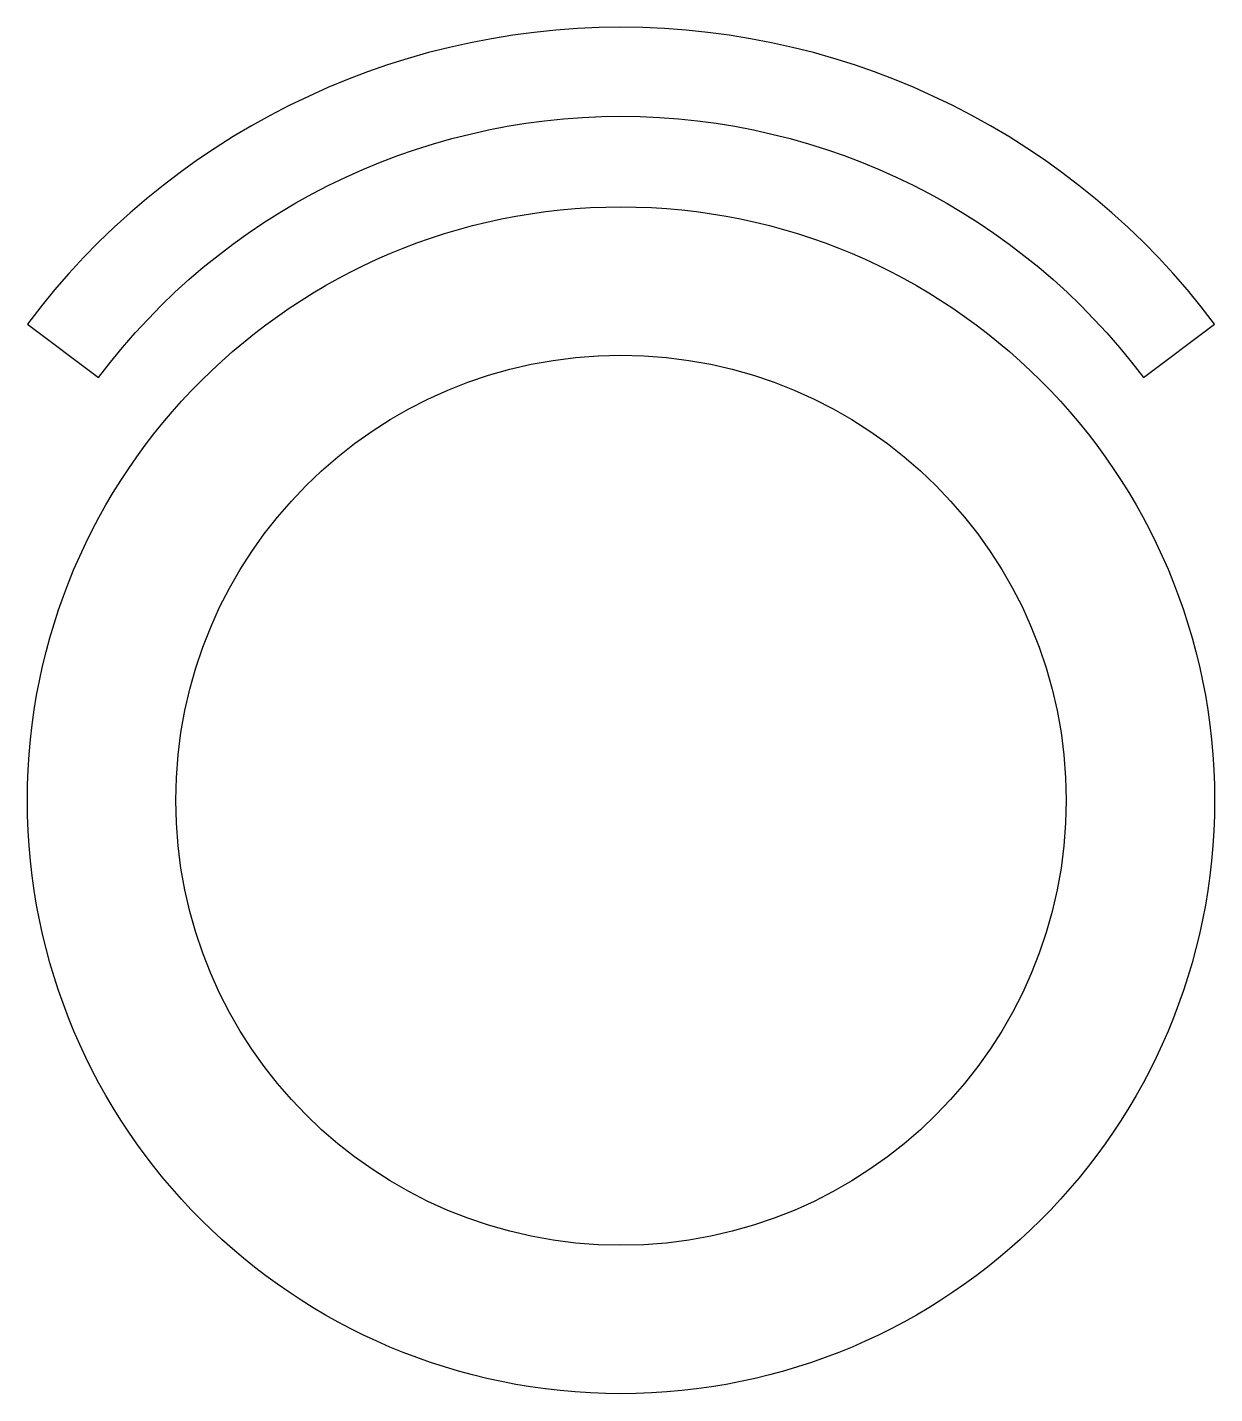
# Model space of a CAD drawing. Extents: x 4.6 to 5, y 5 to 5.461.
import ezdxf

# ---------------------------------------------------------------- set-up
doc = ezdxf.new("R2010")
doc.units = 0
doc.header["$MEASUREMENT"] = 0
doc.layers.get('0').update_dxf_attribs({"linetype": 'CONTINUOUS'})

msp = doc.modelspace()

# ---------------------------------------------------------------- linework, layer by layer
msp.add_lwpolyline([(4.976, 5.34252), (5, 5.36052, 0.5), (4.6, 5.36052), (4.624, 5.34252, -0.5)], format="xyb", close=True)
for radius in [0.2, 0.15]:
    msp.add_circle((4.8, 5.2), radius)

doc.saveas('drawing.dxf')
